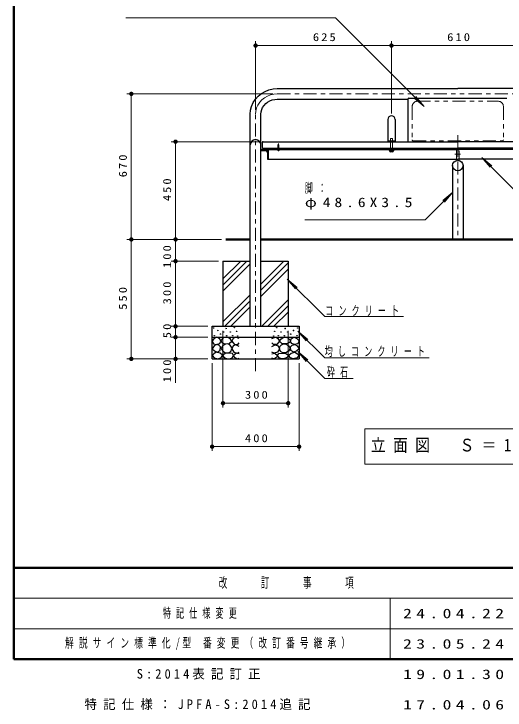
# Model space of a CAD drawing. Units: millimetres on the paper, scale 1:20. Extents: x -1553 to -1188, y 408 to 677.
# Drawn here: x -1553 to -1440, y 408.3 to 568.5 of the extents above; entities that cross this region are included whole.
import ezdxf

# ---------------------------------------------------------------- set-up
doc = ezdxf.new("R2010")
doc.units = ezdxf.units.MM
for name, pattern in [('USER1', [4.5, 2.5, -2]), ('USER2', [6, 3, -1, 1, -1]), ('USER3', [8, 3, -1, 1, -1, 1, -1])]:
    doc.linetypes.add(name, pattern=pattern)
doc.layers.add('LY_1', color=7, linetype='Continuous', lineweight=25)
doc.layers.add('LY_4', color=7, linetype='Continuous', lineweight=13)
doc.styles.add('ＭＳ ゴシック', font='')
doc.styles.get('ＭＳ ゴシック').set_extended_font_data('MS Gothic')

# ---------------------------------------------------------------- blocks, each defined once
blk = doc.blocks.new('filled_dot')
at = {"color": 0, "linetype": 'Continuous', "lineweight": -2, "const_width": 1.25}
blk.add_lwpolyline([(-0.625, 0, 1), (0.625, 0, 1)], format="xyb", close=True, dxfattribs=at)

msp = doc.modelspace()

# ---------------------------------------------------------------- linework, layer by layer
at = {"layer": 'LY_1', "lineweight": 13}
for p, q in [((-1527.295, 567.609), (-1479.069, 567.609)), ((-1479.069, 567.609), (-1458.659, 547.2)), ((-1497.423, 546.405), (-1497.423, 562.227)), ((-1497.423, 561.227), (-1466.173, 561.227)), ((-1466.173, 545.602), (-1466.173, 562.227)), ((-1466.173, 561.227), (-1435.673, 561.227)), ((-1493.423, 550.104), (-1527.005, 550.104)), ((-1526.005, 516.604), (-1526.005, 550.104)), ((-1458.659, 547.2), (-1460.957, 549.128)), ((-1458.659, 547.2), (-1460.588, 549.498)), ((-1496.673, 539.104), (-1516.829, 539.104)), ((-1515.829, 516.604), (-1515.829, 539.104)), ((-1445.38, 535.498), (-1443.451, 533.2)), ((-1445.38, 535.498), (-1443.081, 533.57)), ((-1437.457, 527.575), (-1445.38, 535.498)), ((-1458.418, 521.094), (-1452.036, 527.476)), ((-1452.036, 527.476), (-1454.335, 525.547)), ((-1452.036, 527.476), (-1453.965, 525.178)), ((-1486.078, 521.094), (-1458.418, 521.094)), ((-1505.23, 516.604), (-1527.005, 516.604)), ((-1505.23, 516.604), (-1527.005, 516.604)), ((-1526.005, 489.104), (-1526.005, 516.604)), ((-1505.23, 516.604), (-1516.829, 516.604)), ((-1515.829, 511.604), (-1515.829, 516.604)), ((-1505.923, 511.604), (-1516.829, 511.604)), ((-1515.829, 496.604), (-1515.829, 511.604)), ((-1504.923, 506.089), (-1499.408, 511.604)), ((-1504.923, 507.503), (-1500.822, 511.604)), ((-1496.208, 506.318), (-1490.923, 511.604)), ((-1496.208, 504.904), (-1489.923, 511.189)), ((-1504.923, 504.674), (-1498.638, 510.959)), ((-1496.208, 503.49), (-1489.923, 509.775)), ((-1490.193, 507.497), (-1488.264, 505.199)), ((-1490.193, 507.497), (-1487.894, 505.568)), ((-1481.531, 498.835), (-1490.193, 507.497)), ((-1504.923, 497.603), (-1498.638, 503.888)), ((-1504.508, 496.604), (-1498.638, 502.474)), ((-1496.023, 496.604), (-1489.923, 502.704)), ((-1503.094, 496.604), (-1498.638, 501.06)), ((-1494.609, 496.604), (-1489.923, 501.29)), ((-1493.195, 496.604), (-1489.923, 499.875)), ((-1481.531, 498.835), (-1463.403, 498.835)), ((-1508.423, 496.604), (-1516.829, 496.604)), ((-1515.829, 494.104), (-1515.829, 496.604)), ((-1504.923, 495.604), (-1504.923, 477.911)), ((-1489.923, 495.604), (-1489.923, 477.911)), ((-1487.693, 495.525), (-1485.764, 493.227)), ((-1487.693, 495.525), (-1485.394, 493.597)), ((-1481.531, 489.363), (-1487.693, 495.525)), ((-1508.423, 494.104), (-1516.829, 494.104)), ((-1515.829, 483.58), (-1515.829, 494.104)), ((-1487.693, 490.789), (-1485.764, 488.491)), ((-1487.693, 490.789), (-1485.394, 488.861)), ((-1481.531, 484.627), (-1487.693, 490.789)), ((-1508.423, 489.104), (-1527.005, 489.104)), ((-1481.531, 489.363), (-1457.531, 489.363)), ((-1507.423, 488.104), (-1507.423, 467.911)), ((-1487.423, 488.104), (-1487.423, 467.911)), ((-1481.531, 484.627), (-1475.019, 484.627)), ((-1489.923, 478.911), (-1504.923, 478.911)), ((-1472.323, 472.977), (-1472.323, 464.844)), ((-1429.523, 472.977), (-1472.323, 472.977)), ((-1487.423, 468.911), (-1507.423, 468.911)), ((-1472.323, 464.844), (-1429.523, 464.844))]:
    msp.add_line(p, q, dxfattribs=at)
at = {"layer": 'LY_1'}
for p, q in [((-1492.423, 551.319), (-1450.923, 551.319)), ((-1409.423, 551.319), (-1450.923, 551.319)), ((-1492.423, 548.889), (-1462.423, 548.889)), ((-1462.423, 548.867), (-1462.423, 539.104)), ((-1462.173, 549.117), (-1439.673, 549.117)), ((-1498.638, 496.604), (-1498.638, 545.405)), ((-1496.208, 496.604), (-1496.208, 545.405)), ((-1467.023, 544.202), (-1467.023, 539.104)), ((-1465.323, 544.202), (-1465.323, 539.104)), ((-1495.923, 538.854), (-1495.923, 537.854)), ((-1495.673, 539.104), (-1450.923, 539.104)), ((-1406.173, 539.104), (-1450.923, 539.104)), ((-1495.022, 537.304), (-1496.208, 537.304)), ((-1495.022, 537.004), (-1496.208, 537.004)), ((-1495.673, 537.604), (-1450.923, 537.604)), ((-1495.022, 537.304), (-1450.923, 537.304)), ((-1494.422, 535.104), (-1494.422, 537.304)), ((-1493.423, 537.604), (-1493.423, 537.304)), ((-1492.468, 537.304), (-1492.468, 537.279)), ((-1492.468, 537.279), (-1491.878, 537.279)), ((-1491.878, 537.304), (-1491.878, 537.279)), ((-1490.923, 537.604), (-1490.923, 537.304)), ((-1467.423, 537.604), (-1467.423, 537.304)), ((-1466.698, 537.304), (-1466.698, 537.204)), ((-1466.698, 537.204), (-1465.648, 537.204)), ((-1466.633, 537.079), (-1466.633, 537.204)), ((-1465.713, 537.079), (-1466.633, 537.079)), ((-1466.623, 537.079), (-1466.623, 537.029)), ((-1465.973, 536.779), (-1466.373, 536.779)), ((-1466.21, 537.079), (-1466.176, 537.204)), ((-1466.17, 537.079), (-1466.136, 537.204)), ((-1465.723, 537.079), (-1465.723, 537.029)), ((-1465.713, 537.079), (-1465.713, 537.204)), ((-1465.648, 537.204), (-1465.648, 537.304)), ((-1464.923, 537.604), (-1464.923, 537.304)), ((-1406.173, 537.604), (-1450.923, 537.604)), ((-1406.824, 537.304), (-1450.923, 537.304)), ((-1494.722, 536.704), (-1494.722, 535.104)), ((-1494.722, 535.104), (-1494.422, 535.104)), ((-1494.422, 535.104), (-1450.923, 535.104)), ((-1452.138, 533.604), (-1452.138, 516.604)), ((-1407.424, 535.104), (-1450.923, 535.104)), ((-1449.708, 533.604), (-1449.708, 516.604)), ((-1504.923, 511.604), (-1504.923, 496.604)), ((-1504.923, 511.604), (-1498.638, 511.604)), ((-1496.208, 511.604), (-1489.923, 511.604)), ((-1489.923, 511.604), (-1489.923, 496.604)), ((-1507.423, 489.104), (-1507.423, 496.604)), ((-1507.423, 496.604), (-1487.423, 496.604)), ((-1487.423, 496.604), (-1487.423, 489.104)), ((-1507.423, 494.104), (-1487.423, 494.104)), ((-1507.423, 489.104), (-1487.423, 489.104))]:
    msp.add_line(p, q, dxfattribs=at)
at = {"layer": 'LY_1', "linetype": 'USER2', "lineweight": 13}
for p, q in [((-1492.423, 550.104), (-1450.923, 550.104)), ((-1409.423, 550.104), (-1450.923, 550.104)), ((-1497.423, 486.306), (-1497.423, 545.405)), ((-1450.923, 540.577), (-1450.923, 516.604)), ((-1492.173, 536.927), (-1492.173, 538.714)), ((-1451.563, 536.204), (-1450.267, 536.204))]:
    msp.add_line(p, q, dxfattribs=at)
at = {"layer": 'LY_1', "linetype": 'USER3', "lineweight": 13}
for p, q in [((-1460.173, 548.412), (-1441.673, 548.412)), ((-1461.423, 547.162), (-1461.423, 539.547)), ((-1440.423, 547.162), (-1440.423, 539.547)), ((-1461.173, 539.297), (-1440.673, 539.297))]:
    msp.add_line(p, q, dxfattribs=at)
at = {"layer": 'LY_1', "linetype": 'USER1', "lineweight": 13}
for p, q in [((-1492.173, 538.554), (-1492.298, 538.337)), ((-1492.173, 538.554), (-1492.048, 538.337)), ((-1465.483, 539.329), (-1466.863, 539.329)), ((-1465.923, 539.829), (-1466.423, 539.829)), ((-1466.423, 539.829), (-1466.423, 537.079)), ((-1465.923, 539.829), (-1465.923, 537.079)), ((-1492.298, 538.337), (-1492.298, 537.304)), ((-1492.048, 538.337), (-1492.048, 537.304)), ((-1451.223, 537.304), (-1451.223, 535.104)), ((-1450.923, 537.304), (-1450.923, 535.604)), ((-1450.923, 537.019), (-1450.623, 537.019)), ((-1450.623, 537.019), (-1450.623, 534.819))]:
    msp.add_line(p, q, dxfattribs=at)
at = {"layer": 'LY_1', "lineweight": 50}
for p, q in [((-1504.23, 516.604), (-1498.638, 516.604)), ((-1496.208, 516.604), (-1450.923, 516.604)), ((-1397.617, 516.604), (-1450.923, 516.604))]:
    msp.add_line(p, q, dxfattribs=at)
at = {"layer": 'LY_1'}
for points in [[(-1498.638, 545.405), (-1498.562, 546.33), (-1498.334, 547.233), (-1497.961, 548.09), (-1497.451, 548.881), (-1496.818, 549.587), (-1496.076, 550.189), (-1495.245, 550.674), (-1494.344, 551.029), (-1493.395, 551.246), (-1492.423, 551.319)], [(-1496.208, 545.405), (-1496.161, 545.95), (-1496.023, 546.482), (-1495.796, 546.987), (-1495.485, 547.453), (-1495.099, 547.869), (-1494.648, 548.224), (-1494.141, 548.509), (-1493.593, 548.718), (-1493.015, 548.846), (-1492.423, 548.889)], [(-1501.173, 493.769), (-1502.029, 494.086), (-1502.567, 493.816), (-1502.884, 493.214), (-1502.298, 492.454), (-1501.522, 492.39), (-1501.173, 492.787)], [(-1493.673, 493.769), (-1492.818, 494.086), (-1492.279, 493.816), (-1491.962, 493.214), (-1492.548, 492.454), (-1493.325, 492.39), (-1493.673, 492.787)], [(-1501.189, 491.963), (-1501.949, 492.359), (-1502.583, 492.105), (-1502.884, 491.456), (-1502.44, 490.679), (-1501.68, 490.442), (-1501.189, 490.648)], [(-1493.657, 491.963), (-1492.897, 492.359), (-1492.263, 492.105), (-1491.962, 491.456), (-1492.406, 490.679), (-1493.166, 490.442), (-1493.657, 490.648)], [(-1501.173, 490.236), (-1501.838, 490.442), (-1502.488, 489.887), (-1502.314, 489.491), (-1501.585, 489.127), (-1501.173, 489.285)], [(-1493.673, 490.236), (-1493.008, 490.442), (-1492.358, 489.887), (-1492.532, 489.491), (-1493.261, 489.127), (-1493.673, 489.285)]]:
    msp.add_lwpolyline(points, dxfattribs=at)
at = {"layer": 'LY_1', "linetype": 'USER2', "lineweight": 13}
msp.add_lwpolyline([(-1497.423, 545.405), (-1497.362, 546.14), (-1497.178, 546.857), (-1496.878, 547.538), (-1496.468, 548.167), (-1495.959, 548.728), (-1495.362, 549.206), (-1494.693, 549.592), (-1493.968, 549.874), (-1493.205, 550.046), (-1492.423, 550.104)], dxfattribs=at)
at = {"layer": 'LY_1'}
for points in [[(-1506.301, 494.074), (-1506.934, 493.773), (-1507.41, 493.298), (-1507.109, 492.601), (-1506.38, 492.458), (-1505.683, 492.616), (-1505.429, 493.203), (-1505.619, 493.71)], [(-1504.329, 494.078), (-1504.857, 493.943), (-1505.438, 493.308), (-1505.208, 492.889), (-1504.751, 492.652), (-1504.235, 492.578), (-1503.492, 492.646), (-1502.924, 493.186), (-1503.208, 493.687), (-1503.741, 493.997)], [(-1490.517, 494.078), (-1489.99, 493.943), (-1489.409, 493.308), (-1489.638, 492.889), (-1490.096, 492.652), (-1490.611, 492.578), (-1491.355, 492.646), (-1491.922, 493.186), (-1491.638, 493.687), (-1491.105, 493.997)], [(-1488.546, 494.074), (-1487.912, 493.773), (-1487.437, 493.298), (-1487.738, 492.601), (-1488.466, 492.458), (-1489.163, 492.616), (-1489.417, 493.203), (-1489.227, 493.71)], [(-1506.427, 492.426), (-1506.966, 492.078), (-1507.41, 491.397), (-1506.903, 490.937), (-1506.237, 490.62), (-1505.54, 491.064), (-1505.461, 491.904), (-1505.869, 492.266)], [(-1504.965, 490.862), (-1504.343, 490.517), (-1503.667, 490.47), (-1503.154, 490.831), (-1502.91, 491.43), (-1503.022, 491.967), (-1503.37, 492.376), (-1503.836, 492.54), (-1504.37, 492.484), (-1505.06, 492.115), (-1505.357, 491.538)], [(-1489.882, 490.862), (-1490.503, 490.517), (-1491.179, 490.47), (-1491.692, 490.831), (-1491.936, 491.43), (-1491.824, 491.967), (-1491.476, 492.376), (-1491.01, 492.54), (-1490.476, 492.484), (-1489.786, 492.115), (-1489.49, 491.538)], [(-1488.419, 492.426), (-1487.88, 492.078), (-1487.437, 491.397), (-1487.944, 490.937), (-1488.609, 490.62), (-1489.306, 491.064), (-1489.385, 491.904), (-1488.977, 492.266)], [(-1506.468, 490.63), (-1507.037, 490.31), (-1507.375, 489.888), (-1506.972, 489.322), (-1506.029, 489.119), (-1505.313, 489.438), (-1505.04, 489.943), (-1505.579, 490.398)], [(-1503.613, 490.422), (-1504.397, 490.382), (-1505.059, 489.909), (-1504.627, 489.449), (-1503.938, 489.139), (-1503.372, 489.13), (-1502.829, 489.355), (-1502.491, 489.882), (-1502.748, 490.368)], [(-1491.233, 490.422), (-1490.449, 490.382), (-1489.787, 489.909), (-1490.219, 489.449), (-1490.909, 489.139), (-1491.474, 489.13), (-1492.017, 489.355), (-1492.355, 489.882), (-1492.098, 490.368)], [(-1488.378, 490.63), (-1487.809, 490.31), (-1487.471, 489.888), (-1487.875, 489.322), (-1488.817, 489.119), (-1489.533, 489.438), (-1489.806, 489.943), (-1489.267, 490.398)]]:
    msp.add_lwpolyline(points, close=True, dxfattribs=at)
for centre, radius in [((-1450.923, 533.604), 1.215), ((-1507.093, 496.213), 0.05), ((-1506.142, 495.642), 0.05), ((-1504.796, 495.278), 0.05), ((-1504.225, 496.102), 0.05), ((-1503.248, 495.281), 0.05), ((-1502.302, 496.308), 0.05), ((-1501.802, 495.457), 0.05), ((-1493.044, 495.457), 0.05), ((-1492.544, 496.308), 0.05), ((-1491.598, 495.281), 0.05), ((-1490.621, 496.102), 0.05), ((-1490.051, 495.278), 0.05), ((-1488.704, 495.642), 0.05), ((-1487.753, 496.213), 0.05), ((-1506.934, 494.47), 0.05), ((-1505.493, 494.803), 0.05), ((-1504.051, 494.422), 0.05), ((-1502.667, 494.43), 0.05), ((-1501.559, 494.403), 0.05), ((-1493.287, 494.403), 0.05), ((-1492.179, 494.43), 0.05), ((-1490.795, 494.422), 0.05), ((-1489.353, 494.803), 0.05), ((-1487.912, 494.47), 0.05)]:
    msp.add_circle(centre, radius, dxfattribs=at)
for centre, radius, start, end in [((-1462.173, 548.867), 0.25, 90, 180), ((-1466.173, 544.202), 0.85, 0, 180), ((-1497.423, 538.354), 1.215, 0, 180), ((-1495.673, 538.854), 0.25, 90, 180), ((-1495.673, 537.854), 0.25, 180, 270), ((-1495.022, 536.704), 0.6, 0, 90), ((-1495.022, 536.704), 0.3, 0, 90), ((-1492.173, 537.549), 0.4, 222.43594, 317.56406), ((-1466.373, 537.029), 0.25, 180, 270), ((-1465.973, 537.029), 0.25, 270, 0)]:
    msp.add_arc(centre, radius, start, end, dxfattribs=at)
at = {"layer": 'LY_1', "linetype": 'USER3', "lineweight": 13}
for centre, radius, start, end in [((-1460.173, 547.162), 1.25, 90, 180), ((-1441.673, 547.162), 1.25, 0, 90), ((-1461.173, 539.547), 0.25, 180, 270), ((-1440.673, 539.547), 0.25, 270, 0)]:
    msp.add_arc(centre, radius, start, end, dxfattribs=at)
at = {"layer": 'LY_4', "lineweight": 50}
for p, q in [((-1553, 677), (-1553, 420)), ((-1553, 441), (-1188, 441)), ((-1553, 420), (-1188, 420))]:
    msp.add_line(p, q, dxfattribs=at)
at = {"layer": 'LY_4'}
for p, q in [((-1553, 434), (-1426.5, 434)), ((-1466.5, 434), (-1466.5, 420)), ((-1553, 427), (-1426.5, 427))]:
    msp.add_line(p, q, dxfattribs=at)

# ---------------------------------------------------------------- block references
at = {"layer": 'LY_1', "lineweight": 13, "xscale": 0.4, "yscale": 0.4}
for p in [(-1497.423, 561.227), (-1466.173, 561.227), (-1504.923, 478.911), (-1507.423, 468.911)]:
    msp.add_blockref('filled_dot', p, dxfattribs=at)
for p, rotation in [((-1466.173, 561.227), 180), ((-1526.005, 550.104), 270), ((-1515.829, 539.104), 270), ((-1526.005, 516.604), 270), ((-1526.005, 516.604), 90), ((-1515.829, 516.604), 270), ((-1515.829, 516.604), 90), ((-1515.829, 511.604), 90), ((-1515.829, 511.604), 270), ((-1515.829, 496.604), 90), ((-1515.829, 496.604), 270), ((-1515.829, 494.104), 90), ((-1515.829, 494.104), 270), ((-1526.005, 489.104), 90), ((-1515.829, 489.104), 90), ((-1489.923, 478.911), 180), ((-1487.423, 468.911), 180)]:
    msp.add_blockref('filled_dot', p, dxfattribs=dict(at, rotation=rotation))

# ---------------------------------------------------------------- texts
at = {"layer": 'LY_1', "style": 'ＭＳ ゴシック'}
for s, insert, char_height, attachment_point in [('\\T1.33;\\W1.15;625', (-1481.381, 562.227), 1.833, 8), ('\\T1.33;\\W1.15;610', (-1450.502, 562.227), 1.833, 8), ('\\T1.64;\\W0.6;脚：', (-1486.078, 529.544), 2.199, 1), ('\\T1.5;\\W1.2;φ48.6X3.5', (-1486.078, 526.244), 2.199, 1), ('\\T1.64;\\W0.6;コンクリート', (-1481.403, 498.985), 2.199, 7), ('\\T1.64;\\W0.6;均しコンクリート', (-1481.531, 489.513), 2.199, 7), ('\\T1.64;\\W0.6;砕石', (-1481.019, 484.777), 2.199, 7), ('\\T1.33;\\W1.15;300', (-1497.006, 479.911), 1.833, 8), ('\\T1.33;\\W1.15;400', (-1497.006, 469.911), 1.833, 8), ('\\T1.5;\\W0.85;立面図\u3000Ｓ＝1/20', (-1470.923, 468.911), 2.933, 4), ('\\T1.64;\\W0.6;特記仕様変更', (-1518.75, 430.5), 2.199, 4), ('\\T1.5;\\W1.35;24.04.22', (-1463.5, 430.5), 2.199, 4), ('\\T1.59;\\W0.65;解説サイン標準化/型\\~番変更（改訂番号継承）', (-1541.25, 423.5), 2.199, 4), ('\\T1.5;\\W1.35;23.05.24', (-1463.5, 423.5), 2.199, 4), ('\\T1.5;\\W0.95;S:2014表記訂正', (-1524.75, 416.5), 2.199, 4), ('\\T1.5;\\W1.35;19.01.30', (-1463.5, 416.5), 2.199, 4), ('\\T1.5;\\W0.95;特記仕様：JPFA-S:2014追記', (-1536.75, 409.5), 2.199, 4), ('\\T1.5;\\W1.35;17.04.06', (-1463.5, 409.5), 2.199, 4)]:
    msp.add_mtext(s, dxfattribs=dict(at, insert=insert, char_height=char_height, attachment_point=attachment_point))
at = {"layer": 'LY_1', "char_height": 1.833, "attachment_point": 8, "rotation": 90, "style": 'ＭＳ ゴシック'}
for s, insert in [('\\T1.33;\\W1.15;670', (-1527.005, 533.769)), ('\\T1.33;\\W1.15;450', (-1516.829, 528.269)), ('\\T1.33;\\W1.15;100', (-1516.829, 512.889)), ('\\T1.33;\\W1.15;300', (-1516.829, 504.52)), ('\\T1.33;\\W1.15;550', (-1527.005, 503.269)), ('\\T1.34;\\W1.15;50', (-1516.829, 495.782)), ('\\T1.33;\\W1.15;100', (-1516.829, 486.58))]:
    msp.add_mtext(s, dxfattribs=dict(at, insert=insert))
at = {"layer": 'LY_4', "insert": (-1489.75, 437.5), "char_height": 2.346, "attachment_point": 5, "style": 'ＭＳ ゴシック'}
msp.add_mtext('\\T1.64;\\W0.6;改\u3000\u3000訂\u3000\u3000事\u3000\u3000項', dxfattribs=at)

doc.saveas('drawing.dxf')
